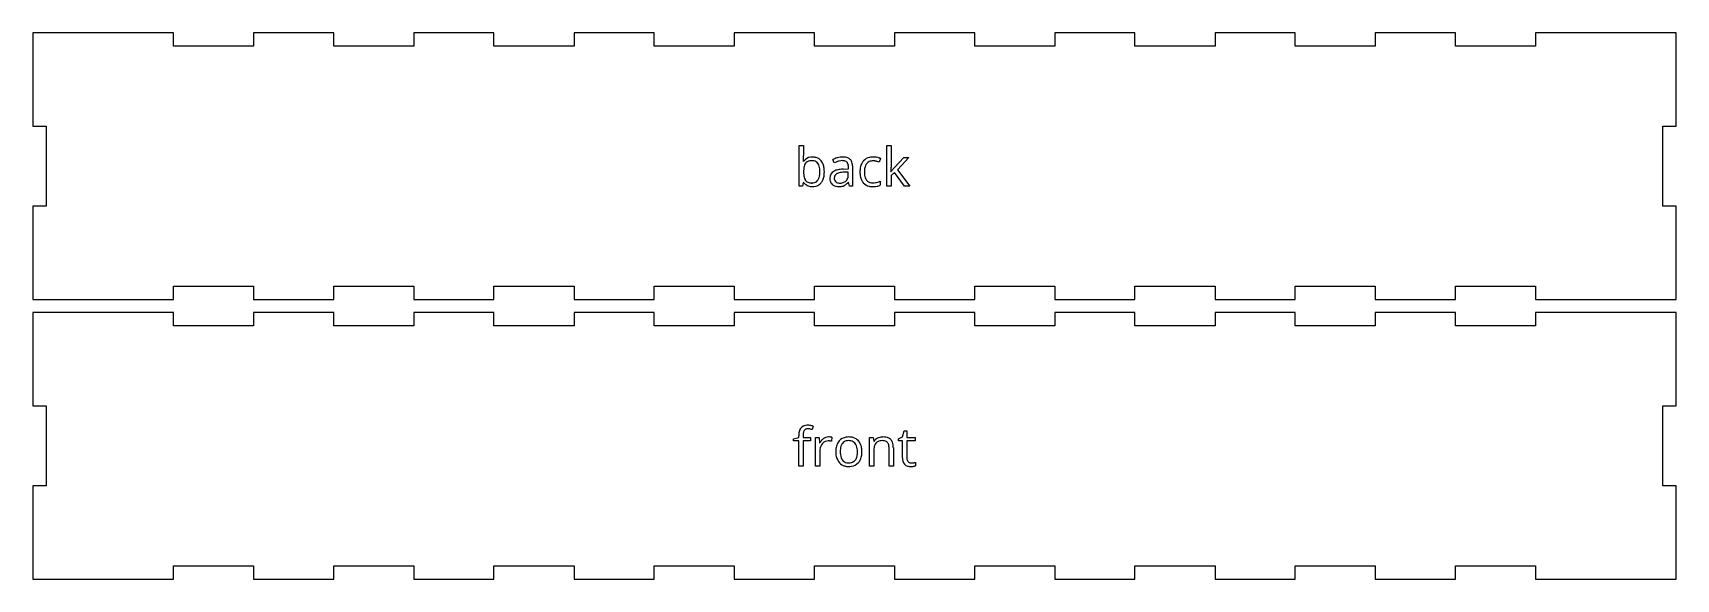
# Model space of a CAD drawing. Header units: millimetres. Extents: x 0 to 946, y 3 to 406.
# Drawn here: x 0 to 370, y 3 to 126 of the extents above; entities that cross this region are included whole.
import ezdxf

# ---------------------------------------------------------------- set-up
doc = ezdxf.new("R2010")
doc.units = ezdxf.units.MM

msp = doc.modelspace()

# ---------------------------------------------------------------- linework, layer by layer
at = {"layer": 'back_labelLayer'}
for p, q in [((172.56, 91.5), (172.56, 100.62)), ((172.56, 100.62), (173.53, 100.62)), ((173.53, 100.62), (173.53, 98.4)), ((192.3, 91.5), (192.3, 100.62)), ((192.3, 100.62), (193.26, 100.62)), ((193.26, 100.62), (193.26, 95.78)), ((173.49, 97.07), (173.53, 97.07)), ((180.45, 96.73), (180.15, 97.48)), ((190.87, 97.71), (190.57, 96.88)), ((194.03, 95.72), (196.1, 97.92)), ((197.26, 97.92), (194.66, 95.19)), ((196.1, 97.92), (197.26, 97.92)), ((182.54, 95.31), (183.63, 95.35)), ((183.61, 94.66), (182.64, 94.62)), ((183.61, 94.08), (183.61, 94.66)), ((183.63, 95.35), (183.63, 95.75)), ((184.58, 95.88), (184.58, 91.5)), ((190.78, 92.58), (190.78, 91.72)), ((193.21, 94.79), (193.26, 94.79)), ((193.99, 94.54), (193.26, 93.9)), ((193.26, 93.9), (193.26, 91.5)), ((196.26, 91.5), (193.99, 94.54)), ((194.66, 95.19), (197.44, 91.5)), ((173.26, 91.5), (172.56, 91.5)), ((173.46, 92.33), (173.26, 91.5)), ((173.53, 92.33), (173.46, 92.33)), ((183.67, 92.41), (183.62, 92.41)), ((183.86, 91.5), (183.67, 92.41)), ((184.58, 91.5), (183.86, 91.5)), ((193.26, 91.5), (192.3, 91.5)), ((197.44, 91.5), (196.26, 91.5))]:
    msp.add_line(p, q, dxfattribs=at)
for centre, radius, start, end in [((158.9, 98.2), 14.63, 355.7238, 358.1259), ((161.32, 98.03), 12.2, 355.4719, 355.6523), ((153.25, 98.39), 20.28, 358.1123, 0.0485), ((175.35, 95.8), 2.21, 95.1835, 145.1109), ((175.31, 95.65), 1.67, 143.3382, 161.256), ((175, 95.85), 1.29, 120.1403, 142.4249), ((175.19, 95.5), 1.69, 100.447, 119.6701), ((175.39, 94.48), 2.73, 89.5731, 100.7324), ((175.54, 94.71), 3.32, 89.8743, 96.8145), ((175.42, 94.96), 2.25, 78.6782, 90.3749), ((175.58, 95.05), 2.97, 74.2393, 90.5624), ((175.61, 95.77), 1.42, 35.5408, 79.8011), ((175.77, 95.78), 2.23, 38.5631, 74.067), ((175.45, 95.66), 1.61, 32.7034, 35.5241), ((175.02, 95.41), 2.11, 15.7779, 32.0151), ((175.27, 95.38), 2.87, 16.4709, 38.4075), ((182.28, 93.53), 4.48, 106.3569, 118.335), ((183.3, 90.88), 6.51, 112.2122, 115.9641), ((182.67, 92.49), 4.78, 103.6227, 112.432), ((182.47, 92.94), 5.1, 104.5162, 106.5489), ((182.33, 93.52), 4.5, 90.0714, 104.6521), ((182.29, 94.06), 3.17, 90.4485, 103.7666), ((182.28, 94.82), 2.4, 83.6506, 90.1754), ((182.35, 93.92), 4.11, 81.568, 90.3249), ((182.38, 95.63), 1.59, 70.5717, 83.9929), ((182.58, 96.19), 0.987, 42.7296, 71.038), ((182.59, 95.47), 2.54, 68.2274, 81.7494), ((182.5, 96.15), 1.09, 20.4094, 41.448), ((181.9, 95.92), 1.73, 7.8273, 20.6042), ((182.92, 96.29), 1.66, 47.8684, 68.2934), ((182.97, 96.4), 1.54, 19.2331, 46.6741), ((182.08, 96.06), 2.49, 6.3379, 19.6815), ((180.76, 95.9), 3.83, 359.8027, 6.6583), ((189.73, 95.05), 3.47, 153.0875, 170.1051), ((189.02, 95.39), 2.68, 138.655, 152.6854), ((188.89, 95.49), 2.52, 101.4913, 138.3134), ((188.99, 95.53), 1.63, 114.4266, 161.6633), ((189.15, 95.02), 2.16, 88.7194, 112.5668), ((189.19, 94.22), 3.82, 89.5892, 102.1788), ((189.19, 95.02), 2.16, 87.6751, 89.975), ((189.21, 93.65), 4.39, 77.7702, 89.9475), ((189.16, 94.39), 2.79, 81.691, 87.5079), ((188.99, 93.17), 4.02, 77.2999, 81.7345), ((188.75, 92.05), 5.17, 74.7802, 77.4497), ((188.97, 92.86), 4.33, 68.3294, 74.8831), ((189.13, 93.19), 4.85, 74.6797, 77.9579), ((189.58, 94.82), 3.17, 70.0946, 74.7387), ((190.01, 95.99), 1.92, 63.5034, 70.1861), ((190.21, 96.42), 1.45, 62.9284, 63.1892), ((181.03, 94.72), 7.49, 177.6177, 180.0425), ((179.96, 94.69), 6.43, 179.7763, 185.7075), ((178.77, 94.84), 5.24, 171.0668, 177.8457), ((177.43, 94.43), 3.88, 185.5925, 194.2051), ((176.61, 95.19), 3.04, 160.8927, 171.2334), ((175.8, 94.01), 2.2, 193.943, 208.0218), ((175.15, 93.67), 1.47, 208.5536, 217.5605), ((175.09, 93.65), 1.41, 218.169, 253.8047), ((175.6, 93.62), 1.4, 286.0163, 326.8497), ((174.9, 94.08), 2.23, 326.7105, 343.6662), ((173.6, 94.47), 3.59, 343.4171, 353.6369), ((173.63, 95), 3.57, 6.1649, 16.0397), ((171.46, 94.75), 5.75, 359.7681, 6.3095), ((171.63, 94.71), 5.57, 353.4935, 0.2206), ((175.37, 93.97), 2.73, 321.3161, 335.5436), ((174.5, 94.35), 3.69, 335.8306, 350.8255), ((173.81, 94.93), 4.39, 5.1339, 16.7973), ((172.51, 94.68), 5.7, 350.6563, 0.338), ((171.97, 94.73), 6.24, 359.8779, 5.4093), ((181.12, 93.34), 1.68, 115.4905, 182.3568), ((181.88, 93.26), 2.45, 179.5457, 192.6949), ((181.06, 93.05), 1.6, 192.0828, 227.4521), ((181.96, 91.8), 3.44, 101.3568, 117.0799), ((181.99, 93.27), 1.54, 171.2122, 180.2058), ((181.84, 93.25), 1.39, 179.5266, 192.7787), ((181.5, 93.37), 1.04, 120.9734, 172.418), ((181.37, 93.14), 0.906, 192.3264, 222.058), ((181.34, 93.12), 0.866, 222.5804, 229.2548), ((181.75, 92.99), 1.49, 113.5887, 121.6805), ((182.11, 92.12), 2.43, 102.7996, 113.2433), ((182.63, 88.64), 6.68, 92.4696, 101.7065), ((182.55, 90.27), 4.34, 96.3546, 102.9953), ((182.87, 87.48), 7.14, 91.8565, 96.4478), ((181.88, 94), 1.79, 281.7121, 306.4594), ((182.83, 85.82), 9.5, 91.7165, 92.9096), ((181.97, 93.85), 1.62, 306.9881, 313.8559), ((181.96, 93.85), 1.63, 314.1892, 347.427), ((181.14, 94.06), 2.47, 346.9177, 0.2825), ((180.84, 95.76), 2.79, 359.6933, 8.0036), ((180.51, 94.08), 3.1, 359.817, 359.9989), ((191.6, 94.7), 5.37, 169.8978, 180.3689), ((192.11, 94.66), 5.88, 179.9389, 183.9815), ((190.53, 94.52), 4.29, 183.5914, 196.3539), ((189.11, 94.09), 2.81, 196.0167, 221.1349), ((192.61, 94.7), 5.37, 174.531, 180.1549), ((191.95, 94.66), 4.71, 179.7041, 188.0744), ((190.52, 94.93), 3.27, 160.1418, 175.1368), ((190.25, 94.41), 3, 187.9315, 200.3886), ((189.33, 94.07), 2.02, 200.4183, 216.6392), ((188.95, 93.79), 1.54, 216.9695, 261.3103), ((188.86, 97.23), 5.03, 286.0461, 292.3654), ((152.09, 97.65), 41.23, 356.0211, 356.0549), ((161.65, 97), 31.64, 356.0329, 356.6443), ((174.19, 96.27), 19.08, 356.6325, 357.491), ((181.74, 95.94), 11.53, 357.5042, 358.3308), ((186.78, 95.8), 6.48, 358.274, 359.8928), ((197.96, 91.46), 5.76, 142.3233, 144.7075), ((201.03, 89.1), 9.63, 140.4332, 142.3366), ((205.02, 85.81), 14.81, 139.2799, 140.4703), ((209.64, 81.83), 20.9, 138.3417, 139.2877), ((175.29, 93.58), 2.15, 215.585, 245.8362), ((175.45, 93.96), 2.57, 245.9802, 255.5455), ((175.36, 94.46), 2.26, 253.1382, 266.8483), ((175.53, 94.33), 2.95, 255.7755, 270.3186), ((175.43, 95.32), 3.13, 266.3776, 270.051), ((175.45, 94.14), 1.94, 269.3869, 285.8631), ((175.55, 94.68), 3.3, 269.9225, 275.5482), ((175.71, 93.7), 2.3, 274.064, 321.4081), ((181.1, 93.12), 1.67, 227.7689, 237.805), ((181.24, 93.38), 1.97, 238.3273, 258.9183), ((181.46, 93.27), 1.06, 229.7837, 254.2724), ((181.45, 94.37), 2.98, 258.672, 270.4048), ((181.61, 93.79), 1.61, 253.9397, 266.4534), ((181.48, 95.76), 4.38, 269.9539, 273.1491), ((181.66, 94.37), 2.19, 266.0782, 270.0589), ((181.69, 94.86), 2.68, 269.5792, 282.0414), ((181.55, 94.69), 3.31, 272.9335, 281.4139), ((181.76, 93.65), 2.24, 281.2979, 293.7314), ((181.92, 93.23), 1.79, 294.3933, 304.7372), ((181.45, 93.91), 2.62, 304.8486, 314.8531), ((180.46, 94.91), 4.03, 314.7445, 321.7072), ((188.83, 93.88), 2.47, 221.7976, 256.802), ((189.12, 95.02), 3.64, 256.4244, 270.489), ((189.12, 94.59), 2.35, 260.136, 270.2692), ((189.11, 96.3), 4.07, 270.2658, 286.2891), ((189.16, 96.72), 5.33, 269.9656, 272.8643), ((189.24, 95.47), 4.08, 272.598, 282.1879), ((189.52, 94.18), 2.77, 282.0344, 296.9455)]:
    msp.add_arc(centre, radius, start, end, dxfattribs=at)
at = {"layer": 'back_outsideCutPath'}
for p, q in [((0, 126), (0, 105.02)), ((13.62, 126), (0, 126)), ((31.66, 126), (13.62, 126)), ((31.66, 123), (31.66, 126)), ((67.74, 126), (49.7, 126)), ((49.7, 126), (49.7, 123)), ((67.74, 123), (67.74, 126)), ((103.82, 126), (85.78, 126)), ((85.78, 126), (85.78, 123)), ((103.82, 123), (103.82, 126)), ((139.9, 126), (121.86, 126)), ((121.86, 126), (121.86, 123)), ((139.9, 123), (139.9, 126)), ((175.98, 126), (157.94, 126)), ((157.94, 126), (157.94, 123)), ((175.98, 123), (175.98, 126)), ((212.06, 126), (194.02, 126)), ((194.02, 126), (194.02, 123)), ((212.06, 123), (212.06, 126)), ((248.14, 126), (230.1, 126)), ((230.1, 126), (230.1, 123)), ((248.14, 123), (248.14, 126)), ((284.22, 126), (266.18, 126)), ((266.18, 126), (266.18, 123)), ((284.22, 123), (284.22, 126)), ((320.3, 126), (302.26, 126)), ((302.26, 126), (302.26, 123)), ((320.3, 123), (320.3, 126)), ((370, 126), (338.34, 126)), ((338.34, 126), (338.34, 123)), ((370, 123.06), (370, 126)), ((49.7, 123), (31.66, 123)), ((85.78, 123), (67.74, 123)), ((121.86, 123), (103.82, 123)), ((157.94, 123), (139.9, 123)), ((194.02, 123), (175.98, 123)), ((230.1, 123), (212.06, 123)), ((266.18, 123), (248.14, 123)), ((302.26, 123), (284.22, 123)), ((338.34, 123), (320.3, 123)), ((370, 105.02), (370, 123.06)), ((0, 105.02), (3, 105.02)), ((3, 105.02), (3, 86.98)), ((367, 86.98), (367, 105.02)), ((367, 105.02), (370, 105.02)), ((3, 86.98), (0, 86.98)), ((0, 86.98), (0, 68.94)), ((370, 86.98), (367, 86.98)), ((370, 66), (370, 86.98)), ((0, 68.94), (0, 66)), ((31.66, 66), (31.66, 69)), ((31.66, 69), (49.7, 69)), ((49.7, 69), (49.7, 66)), ((67.74, 66), (67.74, 69)), ((67.74, 69), (85.78, 69)), ((85.78, 69), (85.78, 66)), ((103.82, 66), (103.82, 69)), ((103.82, 69), (121.86, 69)), ((121.86, 69), (121.86, 66)), ((139.9, 66), (139.9, 69)), ((139.9, 69), (157.94, 69)), ((157.94, 69), (157.94, 66)), ((175.98, 66), (175.98, 69)), ((175.98, 69), (194.02, 69)), ((194.02, 69), (194.02, 66)), ((212.06, 66), (212.06, 69)), ((212.06, 69), (230.1, 69)), ((230.1, 69), (230.1, 66)), ((248.14, 66), (248.14, 69)), ((248.14, 69), (266.18, 69)), ((266.18, 69), (266.18, 66)), ((284.22, 66), (284.22, 69)), ((284.22, 69), (302.26, 69)), ((302.26, 69), (302.26, 66)), ((320.3, 66), (320.3, 69)), ((320.3, 69), (338.34, 69)), ((338.34, 69), (338.34, 66)), ((0, 66), (31.66, 66)), ((49.7, 66), (67.74, 66)), ((85.78, 66), (103.82, 66)), ((121.86, 66), (139.9, 66)), ((157.94, 66), (175.98, 66)), ((194.02, 66), (212.06, 66)), ((230.1, 66), (248.14, 66)), ((266.18, 66), (284.22, 66)), ((302.26, 66), (320.3, 66)), ((338.34, 66), (356.38, 66)), ((356.38, 66), (370, 66))]:
    msp.add_line(p, q, dxfattribs=at)
at = {"layer": 'front_labelLayer'}
for p, q in [((175.72, 37.44), (175.46, 36.67)), ((171.3, 34.57), (172.45, 34.92)), ((171.3, 34.13), (171.3, 34.57)), ((172.45, 34.13), (171.3, 34.13)), ((172.45, 34.92), (172.45, 35.28)), ((172.45, 28.47), (172.45, 34.13)), ((173.42, 35.31), (173.42, 34.89)), ((173.42, 34.89), (175.06, 34.89)), ((175.06, 34.13), (173.42, 34.13)), ((173.42, 34.13), (173.42, 28.47)), ((175.06, 34.89), (175.06, 34.13)), ((176.23, 28.47), (176.23, 34.89)), ((176.23, 34.89), (177.03, 34.89)), ((177.03, 34.89), (177.15, 33.7)), ((177.15, 33.7), (177.19, 33.7)), ((179.93, 34.94), (179.79, 34.03)), ((188.38, 28.47), (188.38, 34.89)), ((188.38, 34.89), (189.17, 34.89)), ((189.17, 34.89), (189.33, 34.01)), ((189.33, 34.01), (189.37, 34.01)), ((194.89, 34.6), (195.81, 35.01)), ((194.89, 34.13), (194.89, 34.6)), ((195.81, 34.13), (194.89, 34.13)), ((195.81, 35.01), (196.22, 36.38)), ((195.81, 30.31), (195.81, 34.13)), ((196.22, 36.38), (196.79, 36.38)), ((196.79, 36.38), (196.79, 34.89)), ((196.79, 34.89), (198.65, 34.89)), ((198.65, 34.13), (196.79, 34.13)), ((196.79, 34.13), (196.79, 30.35)), ((198.65, 34.89), (198.65, 34.13)), ((177.2, 31.91), (177.2, 28.47)), ((189.35, 31.84), (189.35, 28.47)), ((192.77, 28.47), (192.77, 32.62)), ((193.75, 32.66), (193.75, 28.47)), ((173.42, 28.47), (172.45, 28.47)), ((177.2, 28.47), (176.23, 28.47)), ((189.35, 28.47), (188.38, 28.47)), ((193.75, 28.47), (192.77, 28.47)), ((198.7, 29.27), (198.7, 28.53))]:
    msp.add_line(p, q, dxfattribs=at)
for centre, radius, start, end in [((174.54, 35.76), 2.04, 141.7434, 168.2322), ((174.24, 35.92), 1.71, 98.2552, 139.6203), ((174.5, 34.69), 2.96, 89.6697, 99.9314), ((174.5, 34.52), 3.13, 81.5641, 89.7018), ((174.28, 32.98), 4.68, 75.974, 81.6565), ((173.91, 31.41), 6.3, 73.2964, 76.0946), ((176.39, 35.33), 3.94, 167.5776, 180.6587), ((178.02, 35.31), 4.59, 178.1974, 180.0232), ((176.76, 35.36), 3.33, 171.6528, 178.4384), ((175.43, 35.56), 1.99, 161.8438, 171.7847), ((174.61, 35.84), 1.13, 145.0688, 162.1802), ((174.37, 35.99), 0.842, 102.7678, 144.338), ((174.49, 35.54), 1.31, 89.4859, 103.4197), ((174.5, 34.76), 2.09, 83.076, 89.7927), ((174.37, 33.73), 3.13, 76.5184, 83.0216), ((174, 32.17), 4.72, 71.9613, 76.5918), ((180.05, 32.09), 3.28, 139.414, 150.6033), ((179.43, 32.03), 2.22, 138.9576, 174.5422), ((179.47, 32.59), 2.51, 124.2321, 139.4161), ((179.49, 31.97), 2.31, 135.6207, 138.8378), ((179.08, 32.44), 1.69, 89.6335, 137.0881), ((179.15, 33.07), 1.94, 89.6797, 124.4406), ((179.09, 31.84), 2.28, 87.3437, 89.9659), ((179.17, 30.54), 4.47, 84.9923, 90.1281), ((179.05, 31.14), 2.99, 81.5885, 87.1917), ((178.86, 29.85), 4.29, 77.4454, 81.636), ((179.28, 31.74), 3.26, 78.4892, 85.0266), ((184.11, 32.06), 3.3, 150.7111, 169.4695), ((183.56, 32.34), 2.69, 138.1759, 150.2288), ((183.47, 32.41), 2.57, 99.1759, 137.9833), ((183.87, 32.34), 2.01, 142.9025, 162.375), ((183.49, 32.61), 1.55, 103.4685, 142.3119), ((183.72, 31.23), 3.78, 89.7327, 100.076), ((183.69, 31.87), 2.31, 89.4806, 103.8805), ((183.72, 31.73), 2.45, 79.3454, 90.3175), ((183.77, 31.74), 3.27, 73.5223, 90.5692), ((183.91, 32.56), 1.6, 37.9578, 80.4006), ((183.96, 32.44), 2.55, 41.1446, 73.2134), ((183.58, 32.33), 2, 20.0257, 37.435), ((183.6, 32.12), 3.03, 13.5014, 41.0703), ((191.04, 32.96), 1.97, 116.9443, 147.6526), ((191.04, 32.62), 1.59, 140.1519, 160.3146), ((190.86, 32.74), 1.37, 118.5439, 139.1927), ((191.24, 32.61), 2.37, 115.8071, 117.6069), ((191.07, 32.33), 1.83, 100.1176, 118.1603), ((191.35, 32.37), 2.63, 94.3227, 115.5454), ((191.28, 31.24), 2.94, 89.5933, 100.3718), ((191.41, 31.82), 3.18, 89.9579, 94.7109), ((191.3, 31.6), 2.58, 84.0198, 90.151), ((191.44, 31.17), 3.84, 80.5585, 90.3538), ((191.4, 32.43), 1.74, 71.0828, 84.3692), ((191.62, 33.04), 1.1, 43.3791, 71.5386), ((191.68, 32.56), 2.43, 65.1094, 80.7638), ((191.56, 33.01), 1.16, 22.7025, 42.3419), ((191.04, 32.8), 1.72, 8.4932, 22.658), ((191.96, 33.18), 1.75, 46.5584, 64.8783), ((191.98, 33.24), 1.69, 19.3849, 45.5997), ((191, 32.88), 2.73, 6.9633, 19.8363), ((180.16, 31.92), 2.95, 173.6908, 180.0883), ((185.82, 31.72), 5.05, 169.2443, 180.3881), ((185.64, 31.67), 4.87, 179.7745, 189.0933), ((184.39, 31.45), 3.6, 188.9103, 205.3171), ((184.02, 31.3), 3.2, 205.6559, 208.4461), ((183.54, 31), 2.63, 207.7947, 238.6758), ((186.92, 31.71), 5.14, 173.0086, 180.2464), ((186.71, 31.66), 4.93, 179.706, 187.9161), ((185.06, 31.94), 3.27, 162.0653, 173.1675), ((184.9, 31.4), 3.1, 187.7639, 200.0977), ((183.9, 31.04), 2.04, 200.0846, 216.9131), ((183.54, 30.78), 1.59, 217.301, 261.7099), ((183.92, 30.76), 1.57, 284.5662, 322.6334), ((183.5, 31.06), 2.09, 323.0089, 342.6391), ((182.59, 31.96), 3.06, 7.744, 20.069), ((182.31, 31.45), 3.35, 342.3616, 353.7537), ((180.81, 31.71), 4.85, 359.7076, 7.8973), ((180.54, 31.67), 5.12, 353.5363, 0.2014), ((183.86, 31.04), 2.71, 318.144, 329.7566), ((183.34, 31.31), 3.3, 330.2507, 349.4117), ((182.18, 31.75), 4.49, 1.1277, 13.88), ((181.65, 31.65), 5.02, 349.1762, 0.3863), ((180.96, 31.69), 5.71, 359.9919, 1.542), ((193.95, 31.91), 4.6, 171.1766, 178.3218), ((195.58, 31.84), 6.23, 178.081, 180.0237), ((192.14, 32.2), 2.77, 159.9534, 171.3801), ((190.02, 32.64), 2.75, 359.6714, 8.6877), ((189.5, 32.67), 4.24, 359.7631, 7.2116), ((198.87, 30.28), 3.06, 179.3551, 192.8478), ((198.74, 30.34), 1.96, 179.6417, 189.7506), ((198.05, 30.22), 1.26, 189.5479, 205.7874), ((197.77, 30.09), 0.943, 206.1295, 221.4084), ((183.57, 31.07), 2.71, 238.8116, 253.2428), ((183.67, 31.47), 3.12, 253.5437, 270.4183), ((183.71, 31.58), 2.42, 260.5033, 270.2477), ((183.71, 32.13), 3.78, 269.7503, 279.8033), ((183.74, 31.42), 2.26, 269.4481, 284.7256), ((183.95, 30.97), 2.59, 278.8959, 317.9979), ((197.34, 29.86), 1.47, 190.3818, 253.8772), ((197.64, 30.89), 2.54, 253.7848, 270.8853), ((197.74, 30.06), 0.904, 221.5949, 262.3505), ((197.81, 30.45), 1.3, 261.3265, 270.1914), ((197.68, 30.84), 2.49, 270.0035, 270.7608), ((197.66, 31.38), 3.03, 270.8932, 275.5484), ((197.82, 32.35), 3.19, 269.8803, 278.3028), ((197.55, 32.56), 4.22, 275.5261, 279.2939), ((197.65, 31.99), 3.64, 279.1865, 280.1144), ((197.85, 32.1), 2.94, 278.4155, 279.0082), ((197.81, 31.11), 2.74, 280.007, 283.3735), ((197.5, 34.39), 5.26, 278.959, 280.5104), ((198.06, 30.09), 1.69, 283.3069, 288.1198), ((197.84, 32.56), 3.4, 280.4847, 282.6268), ((198.14, 31.23), 2.03, 282.5877, 285.5794), ((198.29, 29.39), 0.957, 287.9889, 295.3048), ((198.29, 30.68), 1.46, 285.7245, 286.256)]:
    msp.add_arc(centre, radius, start, end, dxfattribs=at)
at = {"layer": 'front_outsideCutPath'}
for p, q in [((0, 63), (0, 42.02)), ((13.62, 63), (0, 63)), ((31.66, 63), (13.62, 63)), ((31.66, 60), (31.66, 63)), ((67.74, 63), (49.7, 63)), ((49.7, 63), (49.7, 60)), ((67.74, 60), (67.74, 63)), ((103.82, 63), (85.78, 63)), ((85.78, 63), (85.78, 60)), ((103.82, 60), (103.82, 63)), ((139.9, 63), (121.86, 63)), ((121.86, 63), (121.86, 60)), ((139.9, 60), (139.9, 63)), ((175.98, 63), (157.94, 63)), ((157.94, 63), (157.94, 60)), ((175.98, 60), (175.98, 63)), ((212.06, 63), (194.02, 63)), ((194.02, 63), (194.02, 60)), ((212.06, 60), (212.06, 63)), ((248.14, 63), (230.1, 63)), ((230.1, 63), (230.1, 60)), ((248.14, 60), (248.14, 63)), ((284.22, 63), (266.18, 63)), ((266.18, 63), (266.18, 60)), ((284.22, 60), (284.22, 63)), ((320.3, 63), (302.26, 63)), ((302.26, 63), (302.26, 60)), ((320.3, 60), (320.3, 63)), ((370, 63), (338.34, 63)), ((338.34, 63), (338.34, 60)), ((370, 60.06), (370, 63)), ((49.7, 60), (31.66, 60)), ((85.78, 60), (67.74, 60)), ((121.86, 60), (103.82, 60)), ((157.94, 60), (139.9, 60)), ((194.02, 60), (175.98, 60)), ((230.1, 60), (212.06, 60)), ((266.18, 60), (248.14, 60)), ((302.26, 60), (284.22, 60)), ((338.34, 60), (320.3, 60)), ((370, 42.02), (370, 60.06)), ((0, 42.02), (3, 42.02)), ((3, 42.02), (3, 23.98)), ((367, 23.98), (367, 42.02)), ((367, 42.02), (370, 42.02)), ((3, 23.98), (0, 23.98)), ((0, 23.98), (0, 5.94)), ((370, 23.98), (367, 23.98)), ((370, 3), (370, 23.98)), ((0, 5.94), (0, 3)), ((31.66, 3), (31.66, 6)), ((31.66, 6), (49.7, 6)), ((49.7, 6), (49.7, 3)), ((67.74, 3), (67.74, 6)), ((67.74, 6), (85.78, 6)), ((85.78, 6), (85.78, 3)), ((103.82, 3), (103.82, 6)), ((103.82, 6), (121.86, 6)), ((121.86, 6), (121.86, 3)), ((139.9, 3), (139.9, 6)), ((139.9, 6), (157.94, 6)), ((157.94, 6), (157.94, 3)), ((175.98, 3), (175.98, 6)), ((175.98, 6), (194.02, 6)), ((194.02, 6), (194.02, 3)), ((212.06, 3), (212.06, 6)), ((212.06, 6), (230.1, 6)), ((230.1, 6), (230.1, 3)), ((248.14, 3), (248.14, 6)), ((248.14, 6), (266.18, 6)), ((266.18, 6), (266.18, 3)), ((284.22, 3), (284.22, 6)), ((284.22, 6), (302.26, 6)), ((302.26, 6), (302.26, 3)), ((320.3, 3), (320.3, 6)), ((320.3, 6), (338.34, 6)), ((338.34, 6), (338.34, 3)), ((0, 3), (31.66, 3)), ((49.7, 3), (67.74, 3)), ((85.78, 3), (103.82, 3)), ((121.86, 3), (139.9, 3)), ((157.94, 3), (175.98, 3)), ((194.02, 3), (212.06, 3)), ((230.1, 3), (248.14, 3)), ((266.18, 3), (284.22, 3)), ((302.26, 3), (320.3, 3)), ((338.34, 3), (356.38, 3)), ((356.38, 3), (370, 3))]:
    msp.add_line(p, q, dxfattribs=at)

doc.saveas('drawing.dxf')
